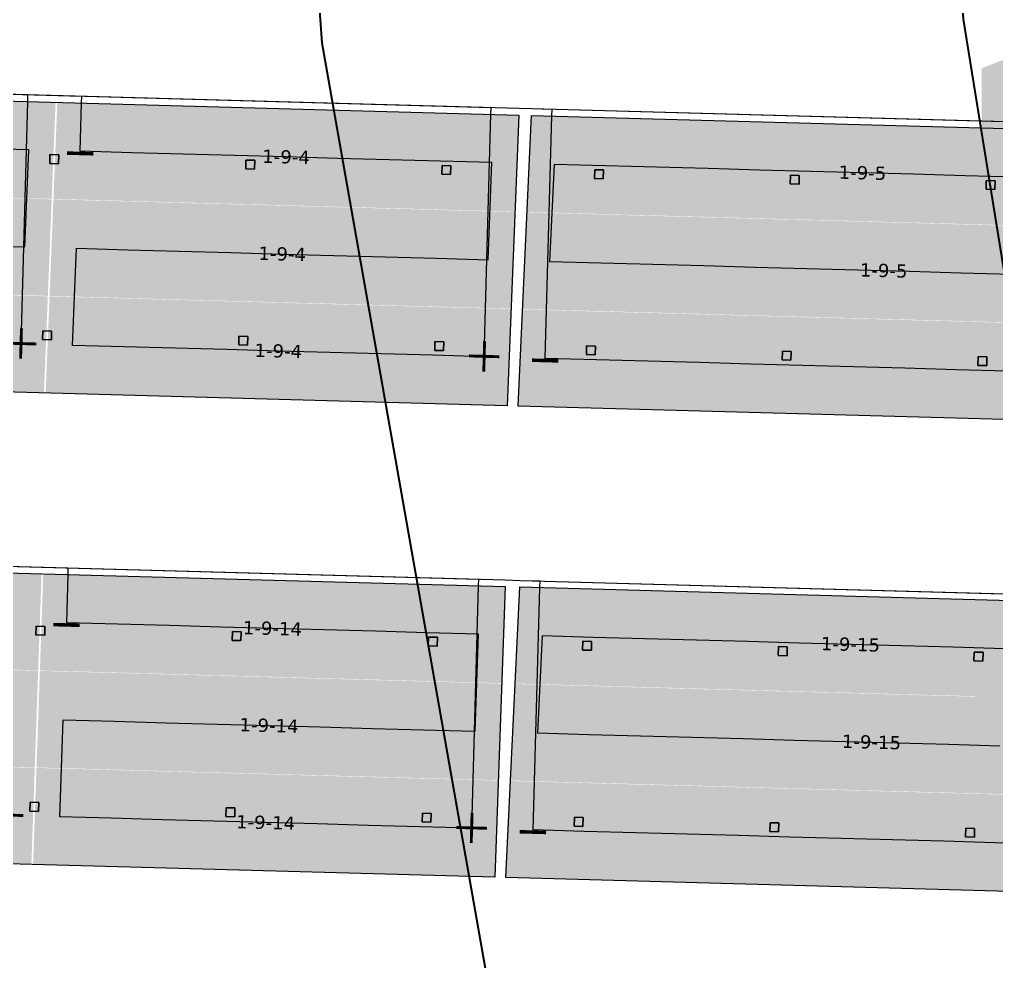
# Model space of a CAD drawing. Header units: metres. Extents: x 1477905 to 1478744, y 4202276 to 4202610.
# Drawn here: x 1478239.43 to 1478261.67, y 4202379.18 to 4202400.62 of the extents above; entities that cross this region are included whole.
import ezdxf

# ---------------------------------------------------------------- set-up
doc = ezdxf.new("R2010")
doc.units = ezdxf.units.M
doc.layers.add('Nouveau Terrain - CN - Courbes', color=22, linetype='Continuous', lineweight=0)
for name, color, linetype in [('PVcase Device Coloring', 7, 'Continuous'), ('PVcase Polarity Symbols', 7, 'Continuous'), ('PVcase Poles', 7, 'Continuous'), ('PVcase PV Modules (full frames)', 142, 'Continuous'), ('PVcase PV Modules (optimised)', 142, 'Continuous'), ('PVcase String Cables', 150, 'Continuous'), ('PVcase Stringing Numbers', 7, 'Continuous'), ('PVcase Strings', 92, 'Continuous'), ('PVCasePVAreaInfoNumbers', 1, 'Continuous')]:
    doc.layers.add(name, color=color, linetype=linetype)
doc.styles.get("Standard").update_dxf_attribs({"font": 'verdana.ttf'})
doc.styles.add('UBS-Style de texte', font='verdana.ttf')

# ---------------------------------------------------------------- blocks, each defined once
blk = doc.blocks.new('3P18@15DEG F FX ID1 PVBlock')
at = {"layer": 'PVcase PV Modules (optimised)', "color": 0}
blk.add_polyline3d([(0, 0, 1.773945735132677), (21.06698842950539, -0.5810537936249766, 1.773945735132684), (20.88445742833417, -7.198992669318528, 7.019385073192552e-15), (-0.1825310011712116, -6.617938875693552, 0)], close=True, dxfattribs=at)

msp = doc.modelspace()

# ---------------------------------------------------------------- hatches: boundary and pattern name
at = {"layer": 'PVcase Device Coloring', "true_color": 0x1eec00, "transparency": 33554582}
for points in [[(1478223.651628445, 4202399.196238227), (1478223.563607562, 4202396.997450138), (1478240.165861698, 4202396.539539279), (1478240.253882581, 4202398.738327369)], [(1478240.292825741, 4202398.737253268), (1478240.204804858, 4202396.538465179), (1478250.707475485, 4202396.248788435), (1478250.795496368, 4202398.447576525)], [(1478251.084950937, 4202398.439593007), (1478250.983785321, 4202396.241167466), (1478266.15206338, 4202395.822807455), (1478266.253228995, 4202398.021232996)], [(1478224.746730395, 4202396.955155204), (1478224.658709512, 4202394.756367114), (1478240.077454419, 4202394.331098915), (1478240.165475302, 4202396.529887005)], [(1478240.204418462, 4202396.528812904), (1478240.116397579, 4202394.330024814), (1478250.619068207, 4202394.040348071), (1478250.70708909, 4202396.23913616)], [(1478250.983341223, 4202396.231516782), (1478250.882175607, 4202394.033091241), (1478267.220236056, 4202393.582467175), (1478267.321401672, 4202395.780892716)], [(1478208.260016788, 4202395.199000564), (1478208.171995905, 4202393.000212475), (1478239.989047141, 4202392.122658552), (1478240.077068024, 4202394.321446641)], [(1478240.116011183, 4202394.320372541), (1478240.0279903, 4202392.121584451), (1478250.530660928, 4202391.831907707), (1478250.618681811, 4202394.030695797)], [(1478250.887454143, 4202394.023282722), (1478250.776326359, 4202391.825131949), (1478282.523053528, 4202390.949517651), (1478282.634181311, 4202393.147668423)], [(1478223.352192543, 4202388.464302857), (1478223.275046257, 4202386.265214833), (1478239.857457363, 4202385.807851272), (1478239.934603648, 4202388.006939296)], [(1478239.973573579, 4202388.005864456), (1478239.896427293, 4202385.806776432), (1478250.406317648, 4202385.516900559), (1478250.483463934, 4202387.715988583)], [(1478250.81749652, 4202387.706775548), (1478250.712389535, 4202385.508458715), (1478265.873321465, 4202385.09030132), (1478265.978428449, 4202387.288618153)], [(1478224.447229066, 4202386.223221639), (1478224.37008278, 4202384.024133615), (1478239.779972419, 4202383.599109656), (1478239.857118705, 4202385.79819768)], [(1478239.896088635, 4202385.797122841), (1478239.818942349, 4202383.598034817), (1478250.328832705, 4202383.308158943), (1478250.40597899, 4202385.507246967)], [(1478250.711928135, 4202385.498808509), (1478250.60682115, 4202383.300491676), (1478266.936968934, 4202382.85008585), (1478267.042075919, 4202385.048402683)], [(1478207.960500272, 4202384.467067417), (1478207.883353986, 4202382.267979393), (1478239.702487475, 4202381.390368041), (1478239.779633761, 4202383.589456065)], [(1478239.818603691, 4202383.588381225), (1478239.741457405, 4202381.389293201), (1478250.251347761, 4202381.099417328), (1478250.328494047, 4202383.298505352)], [(1478250.611329573, 4202383.290704396), (1478250.497650739, 4202381.092623984), (1478282.229551002, 4202380.217418633), (1478282.343229837, 4202382.415499045)]]:
    msp.add_hatch(color=3, dxfattribs=at).paths.add_polyline_path(points, flags=0)

# ---------------------------------------------------------------- linework, layer by layer
at = {"layer": 'Nouveau Terrain - CN - Courbes', "linetype": 'Continuous', "lineweight": 35}
for points in [[(1478251.033476167, 4202373.296515401, 78), (1478251.05809148, 4202373.264294561, 78), (1478246.318599698, 4202400.082176305, 78), (1478246.183157596, 4202402.016277359, 78), (1478247.092687694, 4202406.160369621, 78), (1478247.079317239, 4202408.034150641, 78), (1478246.638112145, 4202409.878886128, 78), (1478243.086074263, 4202419.025426174, 78), (1478241.211207293, 4202422.843964195, 78), (1478237.25085829, 4202426.407247224, 78), (1478234.865346407, 4202429.49458521, 78), (1478231.322183657, 4202435.257942467, 78), (1478226.255103274, 4202444.702132098, 78), (1478222.848737508, 4202451.859346564, 78), (1478221.45318272, 4202454.809515671, 78), (1478219.23926674, 4202454.938899869, 78), (1478217.182748848, 4202456.750521218, 78), (1478215.778224453, 4202458.529598337, 78), (1478215.612798866, 4202459.551147851, 78), (1478219.287140202, 4202465.863189307, 78)], [(1478262.232380971, 4202392.503209556, 77), (1478260.920534888, 4202400.6297164, 77), (1478260.670963586, 4202404.458238639, 77), (1478262.435957157, 4202412.070728804, 77)]]:
    msp.add_polyline3d(points, dxfattribs=at)
at = {"layer": 'PVcase Poles'}
for points in [[(1478240.119291001, 4202397.345508687, 77.44646503695584), (1478240.124805153, 4202397.545432659, 77.44646503695584), (1478240.124805153, 4202397.545432659, 80.75694150505034), (1478240.119291001, 4202397.345508687, 80.70329384997034), (1478240.119291001, 4202397.345508687, 77.44646503695584), (1478240.319214971, 4202397.339994535, 77.44646503695584), (1478240.319214971, 4202397.339994535, 80.69400105519303), (1478240.119291001, 4202397.345508687, 80.70329384997034), (1478240.319214971, 4202397.339994535, 80.69400105519303), (1478240.324729124, 4202397.539918507, 80.74764871027303), (1478240.324729124, 4202397.539918507, 77.44646503695584), (1478240.319214971, 4202397.339994535, 77.44646503695584), (1478240.324729124, 4202397.539918507, 77.44646503695584), (1478240.124805153, 4202397.545432659, 77.44646503695584), (1478240.324729124, 4202397.539918507, 77.44646503695584), (1478240.324729124, 4202397.539918507, 80.74764871027303), (1478240.124805153, 4202397.545432659, 80.75694150505034)], [(1478244.581777693, 4202397.222427743, 77.14437528007406), (1478244.587291846, 4202397.422351715, 77.14437528007406), (1478244.587291846, 4202397.422351715, 80.54951778918452), (1478244.581777693, 4202397.222427743, 80.49587013410452), (1478244.581777693, 4202397.222427743, 77.14437528007406), (1478244.781701664, 4202397.216913591, 77.14437528007406), (1478244.781701664, 4202397.216913591, 80.48657733932721), (1478244.581777693, 4202397.222427743, 80.49587013410452), (1478244.781701664, 4202397.216913591, 80.48657733932721), (1478244.787215816, 4202397.416837563, 80.54022499440721), (1478244.787215816, 4202397.416837563, 77.14437528007406), (1478244.781701664, 4202397.216913591, 77.14437528007406), (1478244.787215816, 4202397.416837563, 77.14437528007406), (1478244.587291846, 4202397.422351715, 77.14437528007406), (1478244.787215816, 4202397.416837563, 77.14437528007406), (1478244.787215816, 4202397.416837563, 80.54022499440721), (1478244.587291846, 4202397.422351715, 80.54951778918452)], [(1478249.044264386, 4202397.099346799, 76.84200302381477), (1478249.049778539, 4202397.299270771, 76.84200302381477), (1478249.049778539, 4202397.299270771, 80.34209407305869), (1478249.044264386, 4202397.099346799, 80.2884464179787), (1478249.044264386, 4202397.099346799, 76.84200302381477), (1478249.244188357, 4202397.093832646, 76.84200302381477), (1478249.244188357, 4202397.093832646, 80.2791536232014), (1478249.044264386, 4202397.099346799, 80.2884464179787), (1478249.244188357, 4202397.093832646, 80.2791536232014), (1478249.249702509, 4202397.293756618, 80.3328012782814), (1478249.249702509, 4202397.293756618, 76.84200302381477), (1478249.244188357, 4202397.093832646, 76.84200302381477), (1478249.249702509, 4202397.293756618, 76.84200302381477), (1478249.049778539, 4202397.299270771, 76.84200302381477), (1478249.249702509, 4202397.293756618, 76.84200302381477), (1478249.249702509, 4202397.293756618, 80.3328012782814), (1478249.049778539, 4202397.299270771, 80.34209407305869)], [(1478252.518257501, 4202397.00352974, 76.60582597839297), (1478252.523771653, 4202397.203453711, 76.60582597839297), (1478252.523771653, 4202397.203453711, 80.14132913598286), (1478252.518257501, 4202397.00352974, 80.08761232079301), (1478252.518257501, 4202397.00352974, 76.60582597839297), (1478252.718181471, 4202396.998015587, 76.60582597839297), (1478252.718181471, 4202396.998015587, 80.07383633950538), (1478252.518257501, 4202397.00352974, 80.08761232079301), (1478252.718181471, 4202396.998015587, 80.07383633950538), (1478252.723695624, 4202397.197939559, 80.12755315469522), (1478252.723695624, 4202397.197939559, 76.60582597839297), (1478252.718181471, 4202396.998015587, 76.60582597839297), (1478252.723695624, 4202397.197939559, 76.60582597839297), (1478252.523771653, 4202397.203453711, 76.60582597839297), (1478252.723695624, 4202397.197939559, 76.60582597839297), (1478252.723695624, 4202397.197939559, 80.12755315469522), (1478252.523771653, 4202397.203453711, 80.14132913598286)], [(1478256.974998766, 4202396.880607262, 76.30313744789235), (1478256.980512918, 4202397.080531234, 76.30313744789235), (1478256.980512918, 4202397.080531234, 79.83423247369853), (1478256.974998766, 4202396.880607262, 79.78051565850869), (1478256.974998766, 4202396.880607262, 76.30313744789235), (1478257.174922737, 4202396.87509311, 76.30313744789235), (1478257.174922737, 4202396.87509311, 79.76673967722105), (1478256.974998766, 4202396.880607262, 79.78051565850869), (1478257.174922737, 4202396.87509311, 79.76673967722105), (1478257.180436889, 4202397.075017082, 79.8204564924109), (1478257.180436889, 4202397.075017082, 76.30313744789235), (1478257.174922737, 4202396.87509311, 76.30313744789235), (1478257.180436889, 4202397.075017082, 76.30313744789235), (1478256.980512918, 4202397.080531234, 76.30313744789235), (1478257.180436889, 4202397.075017082, 76.30313744789235), (1478257.180436889, 4202397.075017082, 79.8204564924109), (1478256.980512918, 4202397.080531234, 79.83423247369853)], [(1478261.431740031, 4202396.757684784, 75.99968697971632), (1478261.437254183, 4202396.957608756, 75.99968697971632), (1478261.437254183, 4202396.957608756, 79.5271358111767), (1478261.431740031, 4202396.757684784, 79.47341899598686), (1478261.431740031, 4202396.757684784, 75.99968697971632), (1478261.631664002, 4202396.752170632, 75.99968697971632), (1478261.631664002, 4202396.752170632, 79.45964301469922), (1478261.431740031, 4202396.757684784, 79.47341899598686), (1478261.631664002, 4202396.752170632, 79.45964301469922), (1478261.637178154, 4202396.952094603, 79.51335982988907), (1478261.637178154, 4202396.952094603, 75.99968697971632), (1478261.631664002, 4202396.752170632, 75.99968697971632), (1478261.637178154, 4202396.952094603, 75.99968697971632), (1478261.437254183, 4202396.957608756, 75.99968697971632), (1478261.637178154, 4202396.952094603, 75.99968697971632), (1478261.637178154, 4202396.952094603, 79.51335982988907), (1478261.437254183, 4202396.957608756, 79.5271358111767)], [(1478239.95884057, 4202393.337408765, 77.49985803322042), (1478239.964354723, 4202393.537332737, 77.49985803322042), (1478239.964354723, 4202393.537332737, 79.68335555219831), (1478239.95884057, 4202393.337408765, 79.62970789711831), (1478239.95884057, 4202393.337408765, 77.49985803322042), (1478240.158764541, 4202393.331894613, 77.49985803322042), (1478240.158764541, 4202393.331894613, 79.62041510234101), (1478239.95884057, 4202393.337408765, 79.62970789711831), (1478240.158764541, 4202393.331894613, 79.62041510234101), (1478240.164278693, 4202393.531818585, 79.674062757421), (1478240.164278693, 4202393.531818585, 77.49985803322042), (1478240.158764541, 4202393.331894613, 77.49985803322042), (1478240.164278693, 4202393.531818585, 77.49985803322042), (1478239.964354723, 4202393.537332737, 77.49985803322042), (1478240.164278693, 4202393.531818585, 77.49985803322042), (1478240.164278693, 4202393.531818585, 79.674062757421), (1478239.964354723, 4202393.537332737, 79.68335555219831)], [(1478244.421327263, 4202393.214327822, 77.20347691821996), (1478244.426841415, 4202393.414251793, 77.20347691821996), (1478244.426841415, 4202393.414251793, 79.4759318363234), (1478244.421327263, 4202393.214327822, 79.4222841812434), (1478244.421327263, 4202393.214327822, 77.20347691821996), (1478244.621251234, 4202393.208813669, 77.20347691821996), (1478244.621251234, 4202393.208813669, 79.4129913864661), (1478244.421327263, 4202393.214327822, 79.4222841812434), (1478244.621251234, 4202393.208813669, 79.4129913864661), (1478244.626765386, 4202393.408737641, 79.46663904154609), (1478244.626765386, 4202393.408737641, 77.20347691821996), (1478244.621251234, 4202393.208813669, 77.20347691821996), (1478244.626765386, 4202393.408737641, 77.20347691821996), (1478244.426841415, 4202393.414251793, 77.20347691821996), (1478244.626765386, 4202393.408737641, 77.20347691821996), (1478244.626765386, 4202393.408737641, 79.46663904154609), (1478244.426841415, 4202393.414251793, 79.4759318363234)], [(1478248.883813956, 4202393.091246877, 76.90085990916141), (1478248.889328108, 4202393.291170849, 76.90085990916141), (1478248.889328108, 4202393.291170849, 79.26850812019758), (1478248.883813956, 4202393.091246877, 79.21486046511758), (1478248.883813956, 4202393.091246877, 76.90085990916141), (1478249.083737927, 4202393.085732725, 76.90085990916141), (1478249.083737927, 4202393.085732725, 79.20556767034027), (1478248.883813956, 4202393.091246877, 79.21486046511758), (1478249.083737927, 4202393.085732725, 79.20556767034027), (1478249.089252079, 4202393.285656696, 79.25921532542027), (1478249.089252079, 4202393.285656696, 76.90085990916141), (1478249.083737927, 4202393.085732725, 76.90085990916141), (1478249.089252079, 4202393.285656696, 76.90085990916141), (1478248.889328108, 4202393.291170849, 76.90085990916141), (1478249.089252079, 4202393.285656696, 76.90085990916141), (1478249.089252079, 4202393.285656696, 79.25921532542027), (1478248.889328108, 4202393.291170849, 79.26850812019758)], [(1478252.333845961, 4202392.996090695, 76.6653685512688), (1478252.339360113, 4202393.196014667, 76.6653685512688), (1478252.339360113, 4202393.196014667, 79.06912541935475), (1478252.333845961, 4202392.996090695, 79.0154086041649), (1478252.333845961, 4202392.996090695, 76.6653685512688), (1478252.533769932, 4202392.990576543, 76.6653685512688), (1478252.533769932, 4202392.990576543, 79.00163262287727), (1478252.333845961, 4202392.996090695, 79.0154086041649), (1478252.533769932, 4202392.990576543, 79.00163262287727), (1478252.539284084, 4202393.190500515, 79.05534943806711), (1478252.539284084, 4202393.190500515, 76.6653685512688), (1478252.533769932, 4202392.990576543, 76.6653685512688), (1478252.539284084, 4202393.190500515, 76.6653685512688), (1478252.339360113, 4202393.196014667, 76.6653685512688), (1478252.539284084, 4202393.190500515, 76.6653685512688), (1478252.539284084, 4202393.190500515, 79.05534943806711), (1478252.339360113, 4202393.196014667, 79.06912541935475)], [(1478256.790587226, 4202392.873168218, 76.36142665538709), (1478256.796101378, 4202393.07309219, 76.36142665538709), (1478256.796101378, 4202393.07309219, 78.76202875709903), (1478256.790587226, 4202392.873168218, 78.70831194190919), (1478256.790587226, 4202392.873168218, 76.36142665538709), (1478256.990511196, 4202392.867654066, 76.36142665538709), (1478256.990511196, 4202392.867654066, 78.69453596062155), (1478256.790587226, 4202392.873168218, 78.70831194190919), (1478256.990511196, 4202392.867654066, 78.69453596062155), (1478256.996025349, 4202393.067578037, 78.7482527758114), (1478256.996025349, 4202393.067578037, 76.36142665538709), (1478256.990511196, 4202392.867654066, 76.36142665538709), (1478256.996025349, 4202393.067578037, 76.36142665538709), (1478256.796101378, 4202393.07309219, 76.36142665538709), (1478256.996025349, 4202393.067578037, 76.36142665538709), (1478256.996025349, 4202393.067578037, 78.7482527758114), (1478256.796101378, 4202393.07309219, 78.76202875709903)], [(1478261.247328491, 4202392.75024574, 76.0568194349699), (1478261.252842643, 4202392.950169711, 76.0568194349699), (1478261.252842643, 4202392.950169711, 78.4549320945629), (1478261.247328491, 4202392.75024574, 78.40121527937305), (1478261.247328491, 4202392.75024574, 76.0568194349699), (1478261.447252462, 4202392.744731587, 76.0568194349699), (1478261.447252462, 4202392.744731587, 78.38743929808541), (1478261.247328491, 4202392.75024574, 78.40121527937305), (1478261.447252462, 4202392.744731587, 78.38743929808541), (1478261.452766614, 4202392.944655559, 78.44115611327527), (1478261.452766614, 4202392.944655559, 76.0568194349699), (1478261.447252462, 4202392.744731587, 76.0568194349699), (1478261.452766614, 4202392.944655559, 76.0568194349699), (1478261.252842643, 4202392.950169711, 76.0568194349699), (1478261.452766614, 4202392.944655559, 76.0568194349699), (1478261.452766614, 4202392.944655559, 78.44115611327527), (1478261.252842643, 4202392.950169711, 78.4549320945629)], [(1478239.806430819, 4202386.613943577, 77.3550631942538), (1478239.811944972, 4202386.813867548, 77.3550631942538), (1478239.811944972, 4202386.813867548, 80.71022932517594), (1478239.806430819, 4202386.613943577, 80.65661852313669), (1478239.806430819, 4202386.613943577, 77.3550631942538), (1478240.00635479, 4202386.608429424, 77.3550631942538), (1478240.00635479, 4202386.608429424, 80.65102382738158), (1478239.806430819, 4202386.613943577, 80.65661852313669), (1478240.00635479, 4202386.608429424, 80.65102382738158), (1478240.011868942, 4202386.808353396, 80.70463462942084), (1478240.011868942, 4202386.808353396, 77.3550631942538), (1478240.00635479, 4202386.608429424, 77.3550631942538), (1478240.011868942, 4202386.808353396, 77.3550631942538), (1478239.811944972, 4202386.813867548, 77.3550631942538), (1478240.011868942, 4202386.808353396, 77.3550631942538), (1478240.011868942, 4202386.808353396, 80.70463462942084), (1478239.811944972, 4202386.813867548, 80.71022932517594)], [(1478244.271985107, 4202386.490778024, 77.18222041596063), (1478244.277499259, 4202386.690701996, 77.18222041596063), (1478244.277499259, 4202386.690701996, 80.58526473271961), (1478244.271985107, 4202386.490778024, 80.53165393068035), (1478244.271985107, 4202386.490778024, 77.18222041596063), (1478244.471909078, 4202386.485263872, 77.18222041596063), (1478244.471909078, 4202386.485263872, 80.52605923492524), (1478244.271985107, 4202386.490778024, 80.53165393068035), (1478244.471909078, 4202386.485263872, 80.52605923492524), (1478244.47742323, 4202386.685187844, 80.5796700369645), (1478244.47742323, 4202386.685187844, 77.18222041596063), (1478244.471909078, 4202386.485263872, 77.18222041596063), (1478244.47742323, 4202386.685187844, 77.18222041596063), (1478244.277499259, 4202386.690701996, 77.18222041596063), (1478244.47742323, 4202386.685187844, 77.18222041596063), (1478244.47742323, 4202386.685187844, 80.5796700369645), (1478244.277499259, 4202386.690701996, 80.58526473271961)], [(1478248.737539395, 4202386.367612472, 76.99206398611962), (1478248.743053547, 4202386.567536443, 76.99206398611962), (1478248.743053547, 4202386.567536443, 80.46030014026329), (1478248.737539395, 4202386.367612472, 80.40668933822403), (1478248.737539395, 4202386.367612472, 76.99206398611962), (1478248.937463366, 4202386.362098319, 76.99206398611962), (1478248.937463366, 4202386.362098319, 80.40109464246892), (1478248.737539395, 4202386.367612472, 80.40668933822403), (1478248.937463366, 4202386.362098319, 80.40109464246892), (1478248.942977518, 4202386.562022291, 80.45470544450818), (1478248.942977518, 4202386.562022291, 76.99206398611962), (1478248.937463366, 4202386.362098319, 76.99206398611962), (1478248.942977518, 4202386.562022291, 76.99206398611962), (1478248.743053547, 4202386.567536443, 76.99206398611962), (1478248.942977518, 4202386.562022291, 76.99206398611962), (1478248.942977518, 4202386.562022291, 80.45470544450818), (1478248.743053547, 4202386.567536443, 80.46030014026329)], [(1478252.247708891, 4202386.270797623, 76.7511783942712), (1478252.253223043, 4202386.470721595, 76.7511783942712), (1478252.253223043, 4202386.470721595, 80.2789953987313), (1478252.247708891, 4202386.270797623, 80.2252525554112), (1478252.247708891, 4202386.270797623, 76.7511783942712), (1478252.447632862, 4202386.265283471, 76.7511783942712), (1478252.447632862, 4202386.265283471, 80.21012858518327), (1478252.247708891, 4202386.270797623, 80.2252525554112), (1478252.447632862, 4202386.265283471, 80.21012858518327), (1478252.453147014, 4202386.465207443, 80.26387142850336), (1478252.453147014, 4202386.465207443, 76.7511783942712), (1478252.447632862, 4202386.265283471, 76.7511783942712), (1478252.453147014, 4202386.465207443, 76.7511783942712), (1478252.253223043, 4202386.470721595, 76.7511783942712), (1478252.453147014, 4202386.465207443, 76.7511783942712), (1478252.453147014, 4202386.465207443, 80.26387142850336), (1478252.253223043, 4202386.470721595, 80.2789953987313)], [(1478256.702291718, 4202386.147934679, 76.44518947217864), (1478256.70780587, 4202386.347858651, 76.44518947217864), (1478256.70780587, 4202386.347858651, 79.94201240653236), (1478256.702291718, 4202386.147934679, 79.88826956321226), (1478256.702291718, 4202386.147934679, 76.44518947217864), (1478256.902215688, 4202386.142420527, 76.44518947217864), (1478256.902215688, 4202386.142420527, 79.87314559298433), (1478256.702291718, 4202386.147934679, 79.88826956321226), (1478256.902215688, 4202386.142420527, 79.87314559298433), (1478256.907729841, 4202386.342344498, 79.92688843630442), (1478256.907729841, 4202386.342344498, 76.44518947217864), (1478256.902215688, 4202386.142420527, 76.44518947217864), (1478256.907729841, 4202386.342344498, 76.44518947217864), (1478256.70780587, 4202386.347858651, 76.44518947217864), (1478256.907729841, 4202386.342344498, 76.44518947217864), (1478256.907729841, 4202386.342344498, 79.92688843630442), (1478256.70780587, 4202386.347858651, 79.94201240653236)], [(1478261.156874544, 4202386.025071733, 76.13849830166248), (1478261.162388696, 4202386.224995704, 76.13849830166248), (1478261.162388696, 4202386.224995704, 79.60502941384507), (1478261.156874544, 4202386.025071733, 79.55128657052498), (1478261.156874544, 4202386.025071733, 76.13849830166248), (1478261.356798515, 4202386.01955758, 76.13849830166248), (1478261.356798515, 4202386.01955758, 79.53616260029705), (1478261.156874544, 4202386.025071733, 79.55128657052498), (1478261.356798515, 4202386.01955758, 79.53616260029705), (1478261.362312667, 4202386.219481552, 79.58990544361714), (1478261.362312667, 4202386.219481552, 76.13849830166248), (1478261.356798515, 4202386.01955758, 76.13849830166248), (1478261.362312667, 4202386.219481552, 76.13849830166248), (1478261.162388696, 4202386.224995704, 76.13849830166248), (1478261.362312667, 4202386.219481552, 76.13849830166248), (1478261.362312667, 4202386.219481552, 79.58990544361714), (1478261.162388696, 4202386.224995704, 79.60502941384507)], [(1478239.665803342, 4202382.605296913, 77.29977671710964), (1478239.671317494, 4202382.805220884, 77.29977671710964), (1478239.671317494, 4202382.805220884, 79.63590536946126), (1478239.665803342, 4202382.605296913, 79.582294567422), (1478239.665803342, 4202382.605296913, 77.29977671710964), (1478239.865727313, 4202382.59978276, 77.29977671710964), (1478239.865727313, 4202382.59978276, 79.57669987166689), (1478239.665803342, 4202382.605296913, 79.582294567422), (1478239.865727313, 4202382.59978276, 79.57669987166689), (1478239.871241465, 4202382.799706732, 79.63031067370615), (1478239.871241465, 4202382.799706732, 77.29977671710964), (1478239.865727313, 4202382.59978276, 77.29977671710964), (1478239.871241465, 4202382.799706732, 77.29977671710964), (1478239.671317494, 4202382.805220884, 77.29977671710964), (1478239.871241465, 4202382.799706732, 77.29977671710964), (1478239.871241465, 4202382.799706732, 79.63031067370615), (1478239.671317494, 4202382.805220884, 79.63590536946126)], [(1478244.13135763, 4202382.482131361, 77.18010871908893), (1478244.136871782, 4202382.682055333, 77.18010871908893), (1478244.136871782, 4202382.682055333, 79.5109407772552), (1478244.13135763, 4202382.482131361, 79.45732997521594), (1478244.13135763, 4202382.482131361, 77.18010871908893), (1478244.331281601, 4202382.476617209, 77.18010871908893), (1478244.331281601, 4202382.476617209, 79.45173527946083), (1478244.13135763, 4202382.482131361, 79.45732997521594), (1478244.331281601, 4202382.476617209, 79.45173527946083), (1478244.336795753, 4202382.67654118, 79.5053460815001), (1478244.336795753, 4202382.67654118, 77.18010871908893), (1478244.331281601, 4202382.476617209, 77.18010871908893), (1478244.336795753, 4202382.67654118, 77.18010871908893), (1478244.136871782, 4202382.682055333, 77.18010871908893), (1478244.336795753, 4202382.67654118, 77.18010871908893), (1478244.336795753, 4202382.67654118, 79.5053460815001), (1478244.136871782, 4202382.682055333, 79.5109407772552)], [(1478248.596911918, 4202382.358965809, 77.02782924383355), (1478248.60242607, 4202382.55888978, 77.02782924383355), (1478248.60242607, 4202382.55888978, 79.38597618479886), (1478248.596911918, 4202382.358965809, 79.3323653827596), (1478248.596911918, 4202382.358965809, 77.02782924383355), (1478248.796835888, 4202382.353451656, 77.02782924383355), (1478248.796835888, 4202382.353451656, 79.3267706870045), (1478248.596911918, 4202382.358965809, 79.3323653827596), (1478248.796835888, 4202382.353451656, 79.3267706870045), (1478248.802350041, 4202382.553375628, 79.38038148904376), (1478248.802350041, 4202382.553375628, 77.02782924383355), (1478248.796835888, 4202382.353451656, 77.02782924383355), (1478248.802350041, 4202382.553375628, 77.02782924383355), (1478248.60242607, 4202382.55888978, 77.02782924383355), (1478248.802350041, 4202382.553375628, 77.02782924383355), (1478248.802350041, 4202382.553375628, 79.38038148904376), (1478248.60242607, 4202382.55888978, 79.38597618479886)], [(1478252.056112757, 4202382.263556739, 76.81244626642984), (1478252.061626909, 4202382.463480711, 76.81244626642984), (1478252.061626909, 4202382.463480711, 79.20731095965928), (1478252.056112757, 4202382.263556739, 79.15356811633919), (1478252.056112757, 4202382.263556739, 76.81244626642984), (1478252.256036728, 4202382.258042587, 76.81244626642984), (1478252.256036728, 4202382.258042587, 79.13844414611125), (1478252.056112757, 4202382.263556739, 79.15356811633919), (1478252.256036728, 4202382.258042587, 79.13844414611125), (1478252.26155088, 4202382.457966559, 79.19218698943135), (1478252.26155088, 4202382.457966559, 76.81244626642984), (1478252.256036728, 4202382.258042587, 76.81244626642984), (1478252.26155088, 4202382.457966559, 76.81244626642984), (1478252.061626909, 4202382.463480711, 76.81244626642984), (1478252.26155088, 4202382.457966559, 76.81244626642984), (1478252.26155088, 4202382.457966559, 79.19218698943135), (1478252.061626909, 4202382.463480711, 79.20731095965928)], [(1478256.510695583, 4202382.140693794, 76.5052021838398), (1478256.516209736, 4202382.340617766, 76.5052021838398), (1478256.516209736, 4202382.340617766, 78.8703279672241), (1478256.510695583, 4202382.140693794, 78.81658512390402), (1478256.510695583, 4202382.140693794, 76.5052021838398), (1478256.710619554, 4202382.135179642, 76.5052021838398), (1478256.710619554, 4202382.135179642, 78.80146115367609), (1478256.510695583, 4202382.140693794, 78.81658512390402), (1478256.710619554, 4202382.135179642, 78.80146115367609), (1478256.716133707, 4202382.335103613, 78.85520399699618), (1478256.716133707, 4202382.335103613, 76.5052021838398), (1478256.710619554, 4202382.135179642, 76.5052021838398), (1478256.716133707, 4202382.335103613, 76.5052021838398), (1478256.516209736, 4202382.340617766, 76.5052021838398), (1478256.716133707, 4202382.335103613, 76.5052021838398), (1478256.716133707, 4202382.335103613, 78.85520399699618), (1478256.516209736, 4202382.340617766, 78.8703279672241)], [(1478260.96527841, 4202382.017830849, 76.1968293604385), (1478260.970792562, 4202382.21775482, 76.1968293604385), (1478260.970792562, 4202382.21775482, 78.53334497477306), (1478260.96527841, 4202382.017830849, 78.47960213145296), (1478260.96527841, 4202382.017830849, 76.1968293604385), (1478261.165202381, 4202382.012316696, 76.1968293604385), (1478261.165202381, 4202382.012316696, 78.46447816122505), (1478260.96527841, 4202382.017830849, 78.47960213145296), (1478261.165202381, 4202382.012316696, 78.46447816122505), (1478261.170716533, 4202382.212240668, 78.51822100454513), (1478261.170716533, 4202382.212240668, 76.1968293604385), (1478261.165202381, 4202382.012316696, 76.1968293604385), (1478261.170716533, 4202382.212240668, 76.1968293604385), (1478260.970792562, 4202382.21775482, 76.1968293604385), (1478261.170716533, 4202382.212240668, 76.1968293604385), (1478261.170716533, 4202382.212240668, 78.51822100454513), (1478260.970792562, 4202382.21775482, 78.53334497477306)]]:
    msp.add_polyline3d(points, dxfattribs=at)
at = {"layer": 'PVcase String Cables'}
for points in [[(1478198.077150993, 4202400.051671227, 82.4344724323605), (1478197.653434403, 4202400.063357859, 82.44631280451883), (1478197.653434403, 4202400.063357859, 79.01792966837591), (1478196.495855654, 4202400.095285323, 79.04914734334491), (1478196.422186213, 4202397.412268665, 78.99032250332476), (1478196.348516772, 4202394.729252008, 78.93487078461047), (1478196.274847331, 4202392.046235351, 78.88043313743755), (1478196.20117789, 4202389.363218693, 78.82818055881437), (1478197.360476769, 4202389.331243786, 78.7938298726149), (1478197.360476769, 4202389.331243786, 82.22284856534971), (1478207.869870864, 4202389.041381605, 81.9114971983609), (1478208.119682573, 4202389.034491487, 81.90408756729957), (1478229.178830289, 4202388.45365396, 81.3291525856477), (1478229.42997236, 4202388.446727148, 81.32242218914409), (1478250.488723002, 4202387.865900573, 80.7331116535981), (1478250.82466167, 4202387.856634966, 80.71148279895014), (1478265.395172799, 4202387.454762119, 79.60924390641031), (1478265.391037184, 4202387.304819136, 79.60901472616615), (1478265.360704122, 4202386.205047852, 79.31337816347273)], [(1478198.077150993, 4202400.051671227, 82.4344724323605), (1478197.653434403, 4202400.063357859, 82.44631280451883), (1478197.653434403, 4202400.063357859, 79.01792966837591), (1478196.495855654, 4202400.095285323, 79.04914734334491), (1478196.422186213, 4202397.412268665, 78.99032250332476), (1478196.348516772, 4202394.729252008, 78.93487078461047), (1478196.274847331, 4202392.046235351, 78.88043313743755), (1478196.20117789, 4202389.363218693, 78.82818055881437), (1478197.360476769, 4202389.331243786, 78.7938298726149), (1478197.360476769, 4202389.331243786, 82.22284856534971), (1478207.869870864, 4202389.041381605, 81.9114971983609), (1478208.119682573, 4202389.034491487, 81.90408756729957), (1478229.178830289, 4202388.45365396, 81.3291525856486), (1478229.42997236, 4202388.446727149, 81.322422189145), (1478250.488723002, 4202387.865900574, 80.73311165359901), (1478250.82466167, 4202387.856634967, 80.71148279895351), (1478266.519752706, 4202387.423744805, 79.52417100119361), (1478266.515617092, 4202387.27380182, 79.52394182094302), (1478266.424351592, 4202383.964832382, 78.63443655246488)], [(1478198.077150993, 4202400.051671227, 82.4344724323605), (1478197.653434403, 4202400.063357859, 82.44631280451883), (1478197.653434403, 4202400.063357859, 79.01792966837591), (1478196.495855654, 4202400.095285323, 79.04914734334491), (1478196.422186213, 4202397.412268665, 78.99032250333144), (1478196.348516772, 4202394.729252008, 78.93487078461047), (1478196.274847331, 4202392.046235351, 78.88043313743755), (1478196.20117789, 4202389.363218693, 78.82818055882113), (1478197.360476769, 4202389.331243786, 78.7938298726149), (1478197.360476769, 4202389.331243786, 82.22284856534971), (1478207.869870864, 4202389.041381603, 81.91149719835896), (1478208.119682572, 4202389.034491485, 81.90408756730415), (1478229.178830289, 4202388.453653954, 81.32915258564874), (1478229.42997236, 4202388.446727143, 81.32242218914512), (1478250.488723002, 4202387.865900563, 80.73311165360107), (1478250.82466167, 4202387.856634957, 80.71148279895168), (1478271.831672875, 4202387.277235416, 79.12233163175424), (1478272.107953046, 4202387.269615264, 79.09774068991116), (1478293.089544215, 4202386.690916839, 77.2020705859314), (1478293.339238852, 4202386.68402995, 77.17978794884039), (1478297.380639609, 4202386.572563082, 76.83608099701873), (1478297.376503995, 4202386.422620102, 76.83579155439061), (1478297.346170932, 4202385.322848818, 76.53993327863292)], [(1478198.077150993, 4202400.051671227, 82.4344724323605), (1478197.653434403, 4202400.063357859, 82.44631280451883), (1478197.653434403, 4202400.063357859, 79.01792966837591), (1478196.495855654, 4202400.095285323, 79.04914734334491), (1478196.422186213, 4202397.412268665, 78.99032250332476), (1478196.348516772, 4202394.729252008, 78.93487078461047), (1478196.274847331, 4202392.046235351, 78.88043313743037), (1478196.20117789, 4202389.363218693, 78.82818055880762), (1478197.360476769, 4202389.331243786, 78.7938298726149), (1478197.360476769, 4202389.331243786, 82.22284856534971), (1478207.869870864, 4202389.041381603, 81.91149719835896), (1478208.119682572, 4202389.034491485, 81.90408756730415), (1478229.178830289, 4202388.453653954, 81.32915258564874), (1478229.42997236, 4202388.446727143, 81.32242218914512), (1478250.488723002, 4202387.865900563, 80.73311165360107), (1478250.82466167, 4202387.856634956, 80.71148279894832), (1478271.831672875, 4202387.277235415, 79.12233163175087), (1478272.107953046, 4202387.269615264, 79.09774068991116), (1478293.089544215, 4202386.690916839, 77.2020705859314), (1478293.339238852, 4202386.68402995, 77.17978794884039), (1478298.498835768, 4202386.541721839, 76.74098233783238), (1478298.494700154, 4202386.391778858, 76.74069289520425), (1478298.403434653, 4202383.08280942, 75.85052054104145)], [(1478198.077150993, 4202400.051671227, 82.4344724323605), (1478197.653434403, 4202400.063357859, 82.44631280451883), (1478197.653434403, 4202400.063357859, 79.01792966837591), (1478196.495855654, 4202400.095285323, 79.04914734334491), (1478196.422186213, 4202397.412268665, 78.99032250333144), (1478196.348516772, 4202394.729252007, 78.93487078459047), (1478196.274847331, 4202392.04623535, 78.8804331374196), (1478196.20117789, 4202389.363218692, 78.82818055880033), (1478197.360476769, 4202389.331243785, 78.7938298725941), (1478197.360476769, 4202389.331243785, 82.22284856534873), (1478207.869870864, 4202389.041381602, 81.91149719835798), (1478208.119682572, 4202389.034491484, 81.90408756730325), (1478229.178830289, 4202388.453653953, 81.32915258564786), (1478229.42997236, 4202388.446727142, 81.3224221891442), (1478250.488723002, 4202387.865900563, 80.73311165360107), (1478250.82466167, 4202387.856634956, 80.71148279894832), (1478271.831672875, 4202387.277235415, 79.12233163175087), (1478272.107953046, 4202387.269615264, 79.09774068991116), (1478293.089544215, 4202386.690916839, 77.2020705859314), (1478293.339238852, 4202386.68402995, 77.17978794884039), (1478299.667175425, 4202386.509497575, 76.64161915011414), (1478299.66303981, 4202386.359554594, 76.64132970748203), (1478299.57177431, 4202383.050585157, 75.75115735355197)], [(1478198.077150993, 4202400.051671227, 82.4344724323605), (1478197.653434403, 4202400.063357859, 82.44631280451883), (1478197.653434403, 4202400.063357859, 79.01792966837591), (1478196.495855654, 4202400.095285323, 79.04914734334491), (1478196.422186213, 4202397.412268665, 78.99032250333144), (1478196.348516772, 4202394.729252007, 78.93487078459047), (1478196.274847331, 4202392.04623535, 78.8804331374196), (1478196.20117789, 4202389.363218692, 78.82818055880033), (1478197.360476769, 4202389.331243785, 78.7938298725941), (1478197.360476769, 4202389.331243785, 82.22284856534873), (1478207.869870864, 4202389.041381602, 81.91149719835798), (1478208.119682572, 4202389.034491484, 81.90408756730325), (1478229.178830289, 4202388.453653953, 81.32915258564786), (1478229.42997236, 4202388.446727142, 81.3224221891442), (1478250.488723002, 4202387.865900563, 80.73311165360107), (1478250.82466167, 4202387.856634956, 80.71148279894832), (1478271.831672875, 4202387.277235415, 79.12233163175087), (1478272.107953046, 4202387.269615264, 79.09774068991116), (1478293.089544215, 4202386.690916839, 77.2020705859314), (1478293.339238852, 4202386.68402995, 77.17978794884039), (1478298.548979266, 4202386.540338819, 76.7367178093005), (1478298.544843652, 4202386.390395838, 76.73642836666839), (1478298.514510589, 4202385.290624554, 76.44057009089092)], [(1478198.077150993, 4202400.051671227, 82.4344724323605), (1478197.653434403, 4202400.063357859, 82.44631280451883), (1478197.653434403, 4202400.063357859, 79.01792966837591), (1478196.495855654, 4202400.095285323, 79.04914734334491), (1478196.422186213, 4202397.412268665, 78.99032250333144), (1478196.348516772, 4202394.729252008, 78.93487078461047), (1478196.274847331, 4202392.046235351, 78.88043313743755), (1478196.20117789, 4202389.363218693, 78.82818055882113), (1478197.360476769, 4202389.331243786, 78.7938298726149), (1478197.360476769, 4202389.331243786, 82.22284856534971), (1478207.869870864, 4202389.041381605, 81.9114971983609), (1478208.119682573, 4202389.034491487, 81.90408756729957), (1478229.178830289, 4202388.45365396, 81.3291525856486), (1478229.42997236, 4202388.446727149, 81.322422189145), (1478250.488723002, 4202387.865900573, 80.7331116535981), (1478250.82466167, 4202387.856634967, 80.71148279895351), (1478267.688968561, 4202387.391496375, 79.43572144868352), (1478267.684832947, 4202387.24155339, 79.43549226843264), (1478267.593567447, 4202383.932583952, 78.54598700007958)], [(1478198.077150993, 4202400.051671227, 82.4344724323605), (1478197.653434403, 4202400.063357859, 82.44631280451883), (1478197.653434403, 4202400.063357859, 79.01792966837591), (1478196.495855654, 4202400.095285323, 79.04914734334491), (1478196.422186213, 4202397.412268666, 78.99032250334474), (1478196.348516772, 4202394.729252009, 78.93487078463045), (1478196.274847331, 4202392.046235351, 78.88043313743037), (1478196.20117789, 4202389.363218694, 78.82818055882841), (1478197.360476769, 4202389.331243787, 78.7938298726357), (1478197.360476769, 4202389.331243787, 82.22284856535069), (1478207.869870864, 4202389.041381606, 81.911497198355), (1478208.119682573, 4202389.034491488, 81.90408756730045), (1478229.178830289, 4202388.45365396, 81.3291525856486), (1478229.42997236, 4202388.446727149, 81.322422189145), (1478250.488723002, 4202387.865900574, 80.73311165359901), (1478250.82466167, 4202387.856634967, 80.71148279895351), (1478266.564388653, 4202387.42251369, 79.52079435392088), (1478266.560253039, 4202387.272570706, 79.52056517367336), (1478266.529919977, 4202386.172799421, 79.22492861072784)], [(1478198.077150993, 4202400.051671227, 82.4344724323605), (1478197.653434403, 4202400.063357859, 82.44631280451883), (1478197.653434403, 4202400.063357859, 79.01792966837591), (1478196.495855654, 4202400.095285323, 79.04914734334491), (1478196.422186213, 4202397.412268665, 78.99032250332476), (1478196.348516772, 4202394.729252008, 78.93487078461047), (1478196.274847331, 4202392.046235351, 78.88043313743037), (1478196.20117789, 4202389.363218693, 78.82818055880762), (1478197.360476769, 4202389.331243786, 78.7938298726149), (1478197.360476769, 4202389.331243786, 82.22284856534971), (1478207.869870864, 4202389.041381603, 81.91149719835896), (1478208.119682572, 4202389.034491485, 81.90408756730415), (1478229.178830289, 4202388.453653955, 81.32915258564964), (1478229.42997236, 4202388.446727144, 81.32242218914604), (1478250.488723002, 4202387.865900565, 80.7331116536029), (1478250.82466167, 4202387.856634958, 80.71148279895505), (1478271.831672875, 4202387.277235417, 79.12233163174), (1478272.107953046, 4202387.269615266, 79.09774068991985), (1478293.089544215, 4202386.690916842, 77.20207058592341), (1478293.339238852, 4202386.684029953, 77.17978794883254), (1478313.637107809, 4202386.124189438, 75.45352542582212), (1478313.632972194, 4202385.974246451, 75.45323598318194), (1478313.480774256, 4202380.456078859, 73.96874955088634)], [(1478198.077150993, 4202400.051671227, 82.4344724323605), (1478197.653434403, 4202400.063357859, 82.44631280451883), (1478197.653434403, 4202400.063357859, 79.01792966837591), (1478196.495855654, 4202400.095285323, 79.04914734334491), (1478196.422186213, 4202397.412268665, 78.99032250333144), (1478196.348516772, 4202394.729252008, 78.93487078461047), (1478196.274847331, 4202392.046235351, 78.88043313743755), (1478196.20117789, 4202389.363218693, 78.82818055882113), (1478197.360476769, 4202389.331243786, 78.7938298726149), (1478197.360476769, 4202389.331243786, 82.22284856534971), (1478207.869870864, 4202389.041381604, 81.91149719835992), (1478208.119682572, 4202389.034491486, 81.90408756730503), (1478229.178830289, 4202388.453653957, 81.32915258564505), (1478229.42997236, 4202388.446727145, 81.32242218914135), (1478250.488723002, 4202387.865900568, 80.73311165359912), (1478250.82466167, 4202387.856634961, 80.71148279894754), (1478271.831672875, 4202387.277235421, 79.12233163173923), (1478272.107953046, 4202387.26961527, 79.09774068992057), (1478283.046038053, 4202386.967929259, 78.10949339372091), (1478283.041902439, 4202386.817986276, 78.1091668824912), (1478282.8897045, 4202381.299818684, 76.6239957419447)], [(1478198.077150993, 4202400.051671227, 82.4344724323605), (1478197.653434403, 4202400.063357859, 82.44631280451883), (1478197.653434403, 4202400.063357859, 79.01792966837591), (1478196.495855654, 4202400.095285323, 79.04914734334491), (1478196.422186213, 4202397.412268665, 78.99032250332476), (1478196.348516772, 4202394.729252008, 78.93487078461047), (1478196.274847331, 4202392.046235351, 78.88043313743755), (1478196.20117789, 4202389.363218693, 78.82818055881437), (1478197.360476769, 4202389.331243786, 78.7938298726149), (1478197.360476769, 4202389.331243786, 82.22284856534971), (1478207.869870864, 4202389.041381604, 81.91149719835992), (1478208.119682572, 4202389.034491486, 81.90408756730503), (1478229.178830289, 4202388.453653957, 81.32915258564505), (1478229.42997236, 4202388.446727145, 81.32242218914135), (1478250.488723002, 4202387.865900568, 80.73311165359912), (1478250.82466167, 4202387.856634961, 80.71148279894754), (1478271.831672875, 4202387.277235421, 79.12233163173923), (1478272.107953046, 4202387.26961527, 79.09774068992057), (1478281.878237036, 4202387.000138666, 78.21500328847544), (1478281.874101421, 4202386.850195684, 78.21467677725006), (1478281.721903483, 4202381.332028092, 76.72950563670356)], [(1478198.077150993, 4202400.051671227, 82.4344724323605), (1478197.653434403, 4202400.063357859, 82.44631280451883), (1478197.653434403, 4202400.063357859, 79.01792966837591), (1478196.495855654, 4202400.095285323, 79.04914734334491), (1478196.422186213, 4202397.412268665, 78.99032250333144), (1478196.348516772, 4202394.729252007, 78.93487078459047), (1478196.274847331, 4202392.04623535, 78.8804331374196), (1478196.20117789, 4202389.363218692, 78.82818055880033), (1478197.360476769, 4202389.331243785, 78.7938298725941), (1478197.360476769, 4202389.331243785, 82.22284856534873), (1478207.869870864, 4202389.041381604, 81.91149719835992), (1478208.119682573, 4202389.034491486, 81.90408756729867), (1478229.178830289, 4202388.45365396, 81.3291525856477), (1478229.42997236, 4202388.446727148, 81.32242218914409), (1478250.488723002, 4202387.865900573, 80.7331116535981), (1478250.82466167, 4202387.856634966, 80.71148279895014), (1478251.275310646, 4202387.844205506, 80.67739183104595), (1478251.271175031, 4202387.694262529, 80.67716265082228), (1478251.118977093, 4202382.176094937, 79.19378867685307)], [(1478198.077150993, 4202400.051671227, 82.4344724323605), (1478197.653434403, 4202400.063357859, 82.44631280451883), (1478197.653434403, 4202400.063357859, 79.01792966837591), (1478196.495855654, 4202400.095285323, 79.04914734334491), (1478196.422186213, 4202397.412268665, 78.99032250332476), (1478196.348516772, 4202394.729252008, 78.93487078461047), (1478196.274847331, 4202392.046235351, 78.88043313743755), (1478196.20117789, 4202389.363218693, 78.82818055881437), (1478197.360476769, 4202389.331243786, 78.7938298726149), (1478197.360476769, 4202389.331243786, 82.22284856534971), (1478207.869870864, 4202389.041381608, 81.91149719835695), (1478208.119682573, 4202389.03449149, 81.90408756730223), (1478229.178830289, 4202388.453653966, 81.32915258564758), (1478229.429972361, 4202388.446727155, 81.32242218914398), (1478249.879691628, 4202387.882698427, 80.75015485865526), (1478249.875556014, 4202387.732755441, 80.75012341979429), (1478249.723358075, 4202382.214587849, 79.2703939608657)], [(1478198.077150993, 4202400.051671227, 82.4344724323605), (1478197.653434403, 4202400.063357859, 82.44631280451883), (1478197.653434403, 4202400.063357859, 79.01792966837591), (1478196.495855654, 4202400.095285323, 79.04914734334491), (1478196.422186213, 4202397.412268665, 78.99032250333144), (1478196.348516772, 4202394.729252008, 78.93487078461047), (1478196.274847331, 4202392.046235351, 78.88043313743755), (1478196.20117789, 4202389.363218693, 78.82818055882113), (1478197.360476769, 4202389.331243786, 78.7938298726149), (1478197.360476769, 4202389.331243786, 82.22284856534971), (1478207.869870864, 4202389.041381608, 81.91149719835695), (1478208.119682573, 4202389.03449149, 81.90408756730223), (1478229.178830289, 4202388.453653968, 81.32915258564934), (1478229.429972361, 4202388.446727157, 81.3224221891458), (1478240.536031941, 4202388.140408201, 81.0116289217583), (1478240.531896327, 4202387.990465219, 81.01159748289449), (1478240.501563264, 4202386.890693936, 80.7166872723808)], [(1478265.637201502, 4202396.937615895, 79.26364900864199), (1478265.667534565, 4202398.037387178, 79.55914239199714), (1478265.67167018, 4202398.187330185, 79.55933263166904), (1478251.091847406, 4202398.58945986, 80.56397136792472), (1478250.801496759, 4202398.597468092, 80.58329593028238), (1478229.757212344, 4202399.177895672, 81.5614688579154), (1478229.472419595, 4202399.18575061, 81.57351971058873), (1478208.413211702, 4202399.766589797, 82.14624457597033), (1478208.163336505, 4202399.773481667, 82.15262321301088), (1478198.077150993, 4202400.051671227, 82.4344724323605)], [(1478266.705374179, 4202394.697275614, 78.59226568803723), (1478266.796639679, 4202398.006245052, 79.4813401612666), (1478266.800775294, 4202398.156188061, 79.48153040094145), (1478251.091847406, 4202398.58945986, 80.56397136792472), (1478250.801496759, 4202398.597468093, 80.58329593028411), (1478229.757212344, 4202399.177895672, 81.5614688579154), (1478229.472419595, 4202399.18575061, 81.57351971058873), (1478208.413211702, 4202399.766589797, 82.14624457597033), (1478208.163336505, 4202399.773481667, 82.15262321301088), (1478198.077150993, 4202400.051671227, 82.4344724323605)], [(1478297.644310215, 4202396.054819949, 76.59042894123304), (1478297.674643277, 4202397.154591233, 76.88652392153281), (1478297.678778893, 4202397.304534256, 76.88687765166283), (1478293.643611324, 4202397.415829205, 77.26640786150179), (1478293.379222683, 4202397.423121372, 77.29131872002701), (1478272.389595594, 4202398.002041435, 79.09576634995207), (1478272.109037418, 4202398.009779578, 79.11575875649477), (1478251.091847406, 4202398.58945986, 80.56397136792472), (1478250.801496759, 4202398.597468093, 80.58329593028411), (1478229.757212344, 4202399.177895672, 81.5614688579154), (1478229.472419595, 4202399.18575061, 81.57351971058873), (1478208.413211702, 4202399.766589797, 82.14624457597033), (1478208.163336505, 4202399.773481667, 82.15262321301088), (1478198.077150993, 4202400.051671227, 82.4344724323605)], [(1478298.695372479, 4202393.814951595, 75.89105001904038), (1478298.786637979, 4202397.123921034, 76.78193456424776), (1478298.790773595, 4202397.273864058, 76.7822882943824), (1478293.643611324, 4202397.415829205, 77.2664078614799), (1478293.379222683, 4202397.423121373, 77.29131872003104), (1478272.389595594, 4202398.002041435, 79.09576634995207), (1478272.109037418, 4202398.009779579, 79.11575875649773), (1478251.091847406, 4202398.589459861, 80.56397136792768), (1478250.801496759, 4202398.597468093, 80.58329593028411), (1478229.757212344, 4202399.177895672, 81.5614688579154), (1478229.472419595, 4202399.18575061, 81.57351971058873), (1478208.413211702, 4202399.766589797, 82.14624457597033), (1478208.163336505, 4202399.773481667, 82.15262321301088), (1478198.077150993, 4202400.051671227, 82.4344724323605)], [(1478299.862778142, 4202393.782753092, 75.78124894916456), (1478299.954043642, 4202397.091722531, 76.67213349437196), (1478299.958179258, 4202397.241665555, 76.67248722450705), (1478293.643611324, 4202397.415829205, 77.26640786150179), (1478293.379222683, 4202397.423121373, 77.29131872003104), (1478272.389595594, 4202398.002041435, 79.09576634995207), (1478272.109037418, 4202398.009779579, 79.11575875649773), (1478251.091847406, 4202398.58945986, 80.56397136792472), (1478250.801496759, 4202398.597468093, 80.58329593028411), (1478229.757212344, 4202399.177895672, 81.5614688579154), (1478229.472419595, 4202399.18575061, 81.57351971058873), (1478208.413211702, 4202399.766589797, 82.14624457597033), (1478208.163336505, 4202399.773481667, 82.15262321301088), (1478198.077150993, 4202400.051671227, 82.4344724323605)], [(1478298.811715878, 4202396.022621446, 76.48062787139887), (1478298.842048941, 4202397.122392731, 76.77672285161324), (1478298.846184556, 4202397.272335755, 76.77707658174835), (1478293.643611324, 4202397.415829205, 77.2664078614799), (1478293.379222683, 4202397.423121373, 77.29131872003104), (1478272.389595594, 4202398.002041435, 79.09576634995207), (1478272.109037418, 4202398.009779579, 79.11575875649773), (1478251.091847406, 4202398.589459861, 80.56397136792768), (1478250.801496759, 4202398.597468093, 80.58329593028411), (1478229.757212344, 4202399.177895672, 81.5614688579154), (1478229.472419595, 4202399.18575061, 81.57351971058873), (1478208.413211702, 4202399.766589797, 82.14624457597033), (1478208.163336505, 4202399.773481667, 82.15262321301088), (1478198.077150993, 4202400.051671227, 82.4344724323605)], [(1478267.875156569, 4202394.665011558, 78.51166054483056), (1478267.96642207, 4202397.973980996, 79.40073501805993), (1478267.970557685, 4202398.123924005, 79.40092525773773), (1478251.091847406, 4202398.58945986, 80.56397136792472), (1478250.801496759, 4202398.597468093, 80.58329593028411), (1478229.757212344, 4202399.177895672, 81.5614688579154), (1478229.472419595, 4202399.18575061, 81.57351971058873), (1478208.413211702, 4202399.766589797, 82.14624457597033), (1478208.163336505, 4202399.773481667, 82.15262321301088), (1478198.077150993, 4202400.051671227, 82.4344724323605)], [(1478266.806983893, 4202396.905351839, 79.18304386546261), (1478266.837316956, 4202398.005123123, 79.47853724876018), (1478266.841452571, 4202398.155066131, 79.47872748843501), (1478251.091847406, 4202398.589459861, 80.56397136792768), (1478250.801496759, 4202398.597468093, 80.58329593028411), (1478229.757212344, 4202399.177895672, 81.5614688579154), (1478229.472419595, 4202399.18575061, 81.57351971058873), (1478208.413211702, 4202399.766589797, 82.14624457597033), (1478208.163336505, 4202399.773481667, 82.15262321301088), (1478198.077150993, 4202400.051671227, 82.4344724323605)], [(1478313.755302696, 4202391.188701206, 73.87405825835475), (1478313.907500634, 4202396.706868799, 75.35973236853327), (1478313.91163625, 4202396.85681183, 75.36008609867878), (1478293.643611324, 4202397.415829205, 77.2664078614799), (1478293.379222683, 4202397.423121373, 77.29131872003104), (1478272.389595594, 4202398.002041435, 79.09576634995207), (1478272.109037418, 4202398.009779579, 79.11575875649773), (1478251.091847406, 4202398.589459861, 80.56397136792768), (1478250.801496759, 4202398.597468093, 80.58329593028411), (1478229.757212344, 4202399.177895672, 81.5614688579154), (1478229.472419595, 4202399.18575061, 81.57351971058873), (1478208.413211702, 4202399.766589797, 82.14624457597033), (1478208.163336505, 4202399.773481667, 82.15262321301088), (1478198.077150993, 4202400.051671227, 82.4344724323605)], [(1478283.182162569, 4202392.03194651, 76.66960706953604), (1478283.334360507, 4202397.550114103, 78.15420960950055), (1478283.338496122, 4202397.700057118, 78.1545053392107), (1478272.389595594, 4202398.002041434, 79.09576634994804), (1478272.109037418, 4202398.009779578, 79.1157587565108), (1478251.091847406, 4202398.58945986, 80.56397136792472), (1478250.801496759, 4202398.597468092, 80.58329593028238), (1478229.757212344, 4202399.177895672, 81.5614688579154), (1478229.472419595, 4202399.18575061, 81.57351971058873), (1478208.413211702, 4202399.766589797, 82.14624457597033), (1478208.163336505, 4202399.773481666, 82.15262321300999), (1478198.077150993, 4202400.051671227, 82.4344724323605)], [(1478282.013914285, 4202392.064168253, 76.77003967052386), (1478282.166112223, 4202397.582335846, 78.25464221069714), (1478282.170247839, 4202397.732278861, 78.25493794040689), (1478272.389595594, 4202398.002041434, 79.09576634994804), (1478272.109037418, 4202398.009779578, 79.1157587565108), (1478251.091847406, 4202398.58945986, 80.56397136792472), (1478250.801496759, 4202398.597468092, 80.58329593028238), (1478229.757212344, 4202399.177895672, 81.5614688579154), (1478229.472419595, 4202399.18575061, 81.57351971058873), (1478208.413211702, 4202399.766589797, 82.14624457597033), (1478208.163336505, 4202399.773481666, 82.15262321300999), (1478198.077150993, 4202400.051671227, 82.4344724323605)], [(1478251.396593385, 4202392.908632119, 79.04935437265797), (1478251.548791324, 4202398.426799711, 80.53200993552579), (1478251.552926939, 4202398.576742712, 80.53220017519601), (1478251.091847406, 4202398.589459861, 80.56397136792768), (1478250.801496759, 4202398.597468093, 80.58329593028411), (1478229.757212344, 4202399.177895672, 81.5614688579154), (1478229.472419595, 4202399.18575061, 81.57351971058873), (1478208.413211702, 4202399.766589797, 82.14624457597033), (1478208.163336505, 4202399.773481667, 82.15262321301088), (1478198.077150993, 4202400.051671227, 82.4344724323605)], [(1478250.008497739, 4202392.946917526, 79.13205585790581), (1478250.160695678, 4202398.465085119, 80.61280250973364), (1478250.164831292, 4202398.61502812, 80.61288918759892), (1478229.757212344, 4202399.177895672, 81.5614688579154), (1478229.472419595, 4202399.18575061, 81.57351971058873), (1478208.413211702, 4202399.766589797, 82.14624457597033), (1478208.163336505, 4202399.773481667, 82.15262321301088), (1478198.077150993, 4202400.051671227, 82.4344724323605)], [(1478240.81498893, 4202397.622243449, 80.75068345177564), (1478240.845321992, 4202398.722014734, 81.04579638921955), (1478240.849457607, 4202398.87195773, 81.04588306707618), (1478229.757212344, 4202399.177895672, 81.5614688579154), (1478229.472419595, 4202399.18575061, 81.57351971058873), (1478208.413211702, 4202399.766589797, 82.14624457597033), (1478208.163336505, 4202399.773481667, 82.15262321301088), (1478198.077150993, 4202400.051671227, 82.4344724323605)], [(1478239.466883952, 4202393.237668371, 79.6220473925496), (1478239.61908189, 4202398.755835963, 81.10279404458566), (1478239.623217505, 4202398.905778959, 81.10288072244217), (1478229.757212344, 4202399.177895672, 81.5614688579154), (1478229.472419595, 4202399.18575061, 81.57351971058873), (1478208.413211702, 4202399.766589797, 82.14624457597033), (1478208.163336505, 4202399.773481667, 82.15262321301088), (1478198.077150993, 4202400.051671227, 82.4344724323605)]]:
    msp.add_polyline3d(points, dxfattribs=at)
at = {"layer": 'PVcase Strings'}
for points in [[(1478238.38400081, 4202395.478414384), (1478239.55529123, 4202395.446108734), (1478239.643698509, 4202397.654549099), (1478238.472408088, 4202397.686854748)], [(1478250.008497739, 4202392.946917526), (1478248.837207318, 4202392.979223176), (1478247.665916897, 4202393.011528825), (1478246.494626476, 4202393.043834475), (1478245.323336056, 4202393.076140124), (1478244.152045635, 4202393.108445774), (1478242.980755214, 4202393.140751423), (1478241.809464793, 4202393.173057073), (1478240.638174372, 4202393.205362721), (1478240.726581651, 4202395.413803085), (1478241.897872072, 4202395.381497436), (1478243.069162493, 4202395.349191787), (1478244.240452914, 4202395.316886137), (1478245.411743334, 4202395.284580488), (1478246.583033755, 4202395.252274838), (1478247.754324176, 4202395.219969189), (1478248.925614597, 4202395.187663539), (1478250.096905018, 4202395.15535789), (1478250.185312296, 4202397.363798254), (1478249.014021876, 4202397.396103904), (1478247.842731455, 4202397.428409553), (1478246.671441034, 4202397.460715203), (1478245.500150613, 4202397.493020852), (1478244.328860192, 4202397.525326502), (1478243.157569771, 4202397.557632151), (1478241.98627935, 4202397.589937801), (1478240.81498893, 4202397.622243449)], [(1478262.12785433, 4202397.034408063), (1478260.95807194, 4202397.066672119), (1478259.788289549, 4202397.098936175), (1478258.618507158, 4202397.131200232), (1478257.448724768, 4202397.163464287), (1478256.278942377, 4202397.195728343), (1478255.109159986, 4202397.2279924), (1478253.939377596, 4202397.260256455), (1478252.769595205, 4202397.292520512), (1478251.599812814, 4202397.324784568), (1478251.4982031, 4202395.116708343), (1478252.66798549, 4202395.084444287), (1478253.837767881, 4202395.052180231), (1478255.007550272, 4202395.019916175), (1478256.177332663, 4202394.987652118), (1478257.347115053, 4202394.955388063), (1478258.516897444, 4202394.923124007), (1478259.686679834, 4202394.89085995), (1478260.856462225, 4202394.858595895), (1478262.026244616, 4202394.826331838)], [(1478239.466883952, 4202393.237668371), (1478238.295593531, 4202393.26997402)], [(1478261.924634902, 4202392.618255614), (1478260.754852511, 4202392.650519671), (1478259.58507012, 4202392.682783727), (1478258.41528773, 4202392.715047783), (1478257.245505339, 4202392.747311839), (1478256.075722948, 4202392.779575895), (1478254.905940557, 4202392.811839951), (1478253.736158167, 4202392.844104007), (1478252.566375776, 4202392.876368064), (1478251.396593385, 4202392.908632119)], [(1478249.723358075, 4202382.214587849), (1478248.551262488, 4202382.246915706), (1478247.3791669, 4202382.279243562), (1478246.207071313, 4202382.311571419), (1478245.034975726, 4202382.343899276), (1478243.862880139, 4202382.376227133), (1478242.690784551, 4202382.40855499), (1478241.518688964, 4202382.440882848), (1478240.346593377, 4202382.473210705), (1478240.42407832, 4202384.68195232), (1478241.596173908, 4202384.649624463), (1478242.768269495, 4202384.617296605), (1478243.940365082, 4202384.584968749), (1478245.11246067, 4202384.552640892), (1478246.284556257, 4202384.520313035), (1478247.456651844, 4202384.487985178), (1478248.628747431, 4202384.455657321), (1478249.800843019, 4202384.423329464), (1478249.878327963, 4202386.63207108), (1478248.706232375, 4202386.664398937), (1478247.534136788, 4202386.696726793), (1478246.362041201, 4202386.72905465), (1478245.189945613, 4202386.761382507), (1478244.017850026, 4202386.793710364), (1478242.845754439, 4202386.826038221), (1478241.673658852, 4202386.858366079), (1478240.501563264, 4202386.890693936)], [(1478261.853056557, 4202386.301793143), (1478260.683840702, 4202386.334041573), (1478259.514624847, 4202386.366290004), (1478258.345408992, 4202386.398538434), (1478257.176193137, 4202386.430786864), (1478256.006977282, 4202386.463035295), (1478254.837761428, 4202386.495283725), (1478253.668545573, 4202386.527532155), (1478252.499329718, 4202386.559780586), (1478251.330113863, 4202386.592029016), (1478251.224545478, 4202384.384061976), (1478252.393761333, 4202384.351813546), (1478253.562977188, 4202384.319565115), (1478254.732193043, 4202384.287316686), (1478255.901408897, 4202384.255068256), (1478257.070624752, 4202384.222819825), (1478258.239840607, 4202384.190571395), (1478259.409056462, 4202384.158322965), (1478260.578272317, 4202384.126074534), (1478261.747488172, 4202384.093826104)], [(1478262.811135642, 4202381.853610634), (1478261.641919787, 4202381.885859065), (1478260.472703932, 4202381.918107495), (1478259.303488077, 4202381.950355926), (1478258.134272222, 4202381.982604356), (1478256.965056367, 4202382.014852786), (1478255.795840512, 4202382.047101216), (1478254.626624658, 4202382.079349646), (1478253.457408803, 4202382.111598076), (1478252.288192948, 4202382.143846507), (1478251.118977093, 4202382.176094937)]]:
    msp.add_lwpolyline(points, dxfattribs=at)

# ---------------------------------------------------------------- block references
at = {"layer": 'PVcase PV Modules (full frames)', "extrusion": (0.0463962552504194, -0.001279666536745797, 0.998922294251306), "rotation": 271.5798884593579}
msp.add_blockref('3P18@15DEG F FX ID1 PVBlock', (4241557.42367347, -1360333.058113547, 63286.35506966276), dxfattribs=at)
at = {"layer": 'PVcase PV Modules (full frames)', "extrusion": (0.06869096463295929, -0.001894582404186433, 0.9976361871620874), "rotation": 271.5798884593579}
msp.add_blockref('3P18@15DEG F FX ID1 PVBlock', (4241557.423673469, -1358601.172601075, 93659.30244344806), dxfattribs=at)
at = {"layer": 'PVcase PV Modules (full frames)', "extrusion": (0.02795191040003304, -0.0007709485212541103, 0.9996089717201252), "rotation": 271.5798884593579}
msp.add_blockref('3P18@15DEG F FX ID1 PVBlock', (4241546.687562123, -1361269.659667533, 38159.02806420025), dxfattribs=at)
at = {"layer": 'PVcase PV Modules (full frames)', "extrusion": (0.0753758983737704, -0.002078961207223593, 0.9971530232941411), "rotation": 271.5798884593579}
msp.add_blockref('3P18@15DEG F FX ID1 PVBlock', (4241546.687562123, -1357942.666160458, 102766.5901238134), dxfattribs=at)

# ---------------------------------------------------------------- texts
at = {"layer": 'PVcase Polarity Symbols', "color": 7, "char_height": 0.7000000000000001, "attachment_point": 5, "rotation": 358.42011154064215}
for insert in [(1478240.81498893, 4202397.622243449), (1478251.396593385, 4202392.908632119), (1478240.501563264, 4202386.890693936), (1478251.118977093, 4202382.176094937)]:
    msp.add_mtext('−', dxfattribs=dict(at, insert=insert))
at = {"layer": 'PVcase Polarity Symbols', "color": 1, "char_height": 0.7000000000000001, "attachment_point": 5, "rotation": 358.42011154064215}
for insert in [(1478239.466883952, 4202393.237668371), (1478250.008497739, 4202392.946917526), (1478239.174497789, 4202382.505538561), (1478249.723358075, 4202382.214587849)]:
    msp.add_mtext('＋', dxfattribs=dict(at, insert=insert))
at = {"layer": 'PVcase Stringing Numbers', "color": 18, "true_color": 0x000000, "char_height": 0.3, "attachment_point": 5, "rotation": 358.42011154064215, "style": 'UBS-Style de texte', "bg_fill": 1, "box_fill_scale": 1.5, "bg_fill_color": 7, "bg_fill_true_color": 16777215, "bg_fill_transparency": 0}
for s, insert in [('1-9-4', (1478245.500150613, 4202397.493020851)), ('1-9-5', (1478258.618507158, 4202397.131200232)), ('1-9-4', (1478245.411743334, 4202395.284580488)), ('1-9-5', (1478259.101788639, 4202394.906991979)), ('1-9-4', (1478245.323336056, 4202393.076140124)), ('1-9-14', (1478245.189945613, 4202386.761382507)), ('1-9-15', (1478258.345408992, 4202386.398538434)), ('1-9-14', (1478245.11246067, 4202384.552640893)), ('1-9-15', (1478258.824448535, 4202384.174447179)), ('1-9-14', (1478245.034975726, 4202382.343899276))]:
    msp.add_mtext(s, dxfattribs=dict(at, insert=insert))
at = {"layer": 'PVCasePVAreaInfoNumbers', "transparency": 33554557, "insert": (1478266.601519431, 4202392.28275585), "char_height": 16, "attachment_point": 5, "style": 'UBS-Style de texte'}
msp.add_mtext('2', dxfattribs=at)

doc.saveas('drawing.dxf')
